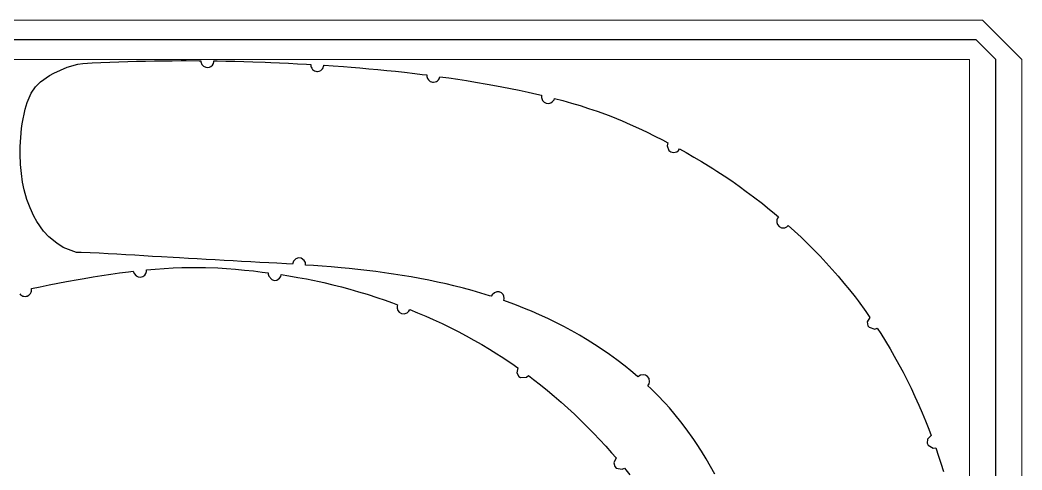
# Model space of a CAD drawing. Header units: millimetres. Extents: x -10628 to 24720, y -21829 to 4032.
# Drawn here: x 9956 to 10720, y -8541 to -8198 of the extents above; entities that cross this region are included whole.
import ezdxf
from ezdxf.enums import TextEntityAlignment as Align
from ezdxf.lldxf.tags import DXFTag

# ---------------------------------------------------------------- set-up
doc = ezdxf.new("R2010")
doc.units = ezdxf.units.MM
doc.layers.add('layer khung van cnc', color=7, linetype='Continuous', lineweight=25, true_color=0xfbf59b)
doc.layers.add('layer mau', color=7, linetype='Continuous')
doc.styles.add('Text Dim', font='arial.ttf')
tags = doc.linetypes.add('KVVIENMAY', pattern='A,46.311228,-10.280676,["KV VIỀN MÁY",Text Dim,S=10.028098,R=0,X=0,Y=-4.346144],-100.988212', length=157.580116).pattern_tags.tags
tags[6] = DXFTag(74, 10)

# ---------------------------------------------------------------- blocks, each defined once
blk = doc.blocks.new('khung van cnc')
at = {"lineweight": 5}
blk.add_lwpolyline([(-193, -99.44), (-193, 2370.56), (-223, 2400.56), (-1463, 2400.56), (-1493, 2370.56), (-1493, -99.44)], close=True, dxfattribs=at)
at = {"color": 1, "linetype": 'KVVIENMAY'}
blk.add_lwpolyline([(-511.88, -84.44), (-213, -84.44), (-213, 2370.56), (-228, 2385.56), (-1458.01, 2385.56), (-1473, 2370.56), (-1473, -84.44), (-1172.83, -84.44)], dxfattribs=at)
at = {"lineweight": 5}
blk.add_lwpolyline([(-513.55, -69.44), (-233, -69.44), (-233, 2370.56), (-1453, 2370.56), (-1453, -69.44), (-1173, -69.44)], dxfattribs=at)
at = {"layer": 'layer mau'}
for tag, p in [('ÁGF', (-518, -155.91)), ('TENFILE', (-518, -268.86)), ('TENFILE', (-518, -381.81)), ('TENFILE', (-518, -494.76))]:
    blk.add_attdef(tag, text='', height=30, dxfattribs=at).set_placement(p, align=Align.MIDDLE_CENTER)

msp = doc.modelspace()

# ---------------------------------------------------------------- linework, layer by layer
for p, q in [((9981.887, -8238.603), (9992.231, -8234.041)), ((9992.231, -8234.041), (10000.309, -8231.894)), ((10000.309, -8231.894), (10004.147, -8231.376)), ((10004.147, -8231.376), (10011.213, -8230.918)), ((10011.213, -8230.918), (10017.784, -8230.611)), ((10017.784, -8230.611), (10024.597, -8230.305)), ((10024.597, -8230.305), (10031.406, -8230.023)), ((10031.406, -8230.023), (10038.429, -8229.767)), ((10038.429, -8229.767), (10045.026, -8229.568)), ((10045.026, -8229.568), (10051.841, -8229.404)), ((10051.841, -8229.404), (10058.659, -8229.281)), ((10058.659, -8229.281), (10065.479, -8229.195)), ((10065.479, -8229.195), (10072.3, -8229.144)), ((10072.3, -8229.144), (10079.121, -8229.126)), ((10079.121, -8229.126), (10082.833, -8229.129)), ((10082.833, -8229.129), (10092.763, -8229.18)), ((10092.763, -8229.18), (10094.12, -8229.194)), ((10094.12, -8229.194), (10094.136, -8230.117)), ((10094.136, -8230.117), (10094.883, -8231.998)), ((10094.883, -8231.998), (10096.154, -8233.319)), ((10096.154, -8233.319), (10097.812, -8234.092)), ((10097.812, -8234.092), (10099.159, -8234.249)), ((10099.159, -8234.249), (10100.571, -8234.017)), ((10100.571, -8234.017), (10101.657, -8233.524)), ((10101.657, -8233.524), (10102.826, -8232.54)), ((10102.826, -8232.54), (10103.576, -8231.399)), ((10103.576, -8231.399), (10104.008, -8229.974)), ((10104.008, -8229.974), (10104.034, -8229.314)), ((10104.034, -8229.314), (10106.401, -8229.349)), ((10106.401, -8229.349), (10113.219, -8229.475)), ((10113.219, -8229.475), (10120.036, -8229.629)), ((10120.036, -8229.629), (10126.852, -8229.81)), ((10126.852, -8229.81), (10133.668, -8230.018)), ((10133.668, -8230.018), (10143.111, -8230.351)), ((10143.111, -8230.351), (10147.296, -8230.514)), ((10147.296, -8230.514), (10154.11, -8230.802)), ((10154.11, -8230.802), (10160.922, -8231.117)), ((10160.922, -8231.117), (10167.732, -8231.459)), ((10167.732, -8231.459), (10174.542, -8231.831)), ((10174.542, -8231.831), (10177.827, -8232.024)), ((10177.827, -8232.024), (10177.818, -8232.187)), ((10177.818, -8232.187), (10177.901, -8233.247)), ((10177.901, -8233.247), (10178.133, -8234.082)), ((10178.133, -8234.082), (10178.546, -8234.932)), ((10187.304, -8234.534), (10187.646, -8233.623)), ((10187.646, -8233.623), (10187.792, -8232.82)), ((10187.792, -8232.82), (10187.802, -8232.639)), ((10187.802, -8232.639), (10188.155, -8232.661)), ((10188.155, -8232.661), (10194.959, -8233.122)), ((10194.959, -8233.122), (10202.908, -8233.699)), ((10202.908, -8233.699), (10208.56, -8234.137)), ((10208.56, -8234.137), (10215.357, -8234.693)), ((9971.705, -8245.4), (9978.619, -8240.434)), ((9978.619, -8240.434), (9981.887, -8238.603)), ((10178.546, -8234.932), (10179.175, -8235.757)), ((10179.175, -8235.757), (10179.868, -8236.369)), ((10179.868, -8236.369), (10180.686, -8236.854)), ((10180.686, -8236.854), (10181.734, -8237.211)), ((10181.734, -8237.211), (10182.505, -8237.32)), ((10182.505, -8237.32), (10183.092, -8237.322)), ((10183.092, -8237.322), (10184.349, -8237.089)), ((10184.349, -8237.089), (10185.429, -8236.593)), ((10185.429, -8236.593), (10186.135, -8236.069)), ((10186.135, -8236.069), (10186.87, -8235.256)), ((10186.87, -8235.256), (10187.304, -8234.534)), ((10215.357, -8234.693), (10222.15, -8235.284)), ((10222.15, -8235.284), (10228.941, -8235.909)), ((10228.941, -8235.909), (10235.728, -8236.572)), ((10235.728, -8236.572), (10242.512, -8237.271)), ((10242.512, -8237.271), (10249.291, -8238.01)), ((10249.291, -8238.01), (10257.289, -8238.934)), ((10257.289, -8238.934), (10262.836, -8239.608)), ((10262.836, -8239.608), (10266.417, -8240.065)), ((10266.417, -8240.065), (10266.428, -8241.128)), ((10266.428, -8241.128), (10266.603, -8241.977)), ((10266.603, -8241.977), (10266.958, -8242.852)), ((10276.125, -8242.163), (10276.325, -8241.371)), ((10276.325, -8241.371), (10283.115, -8242.325)), ((9964.627, -8254.04), (9968.104, -8249.084)), ((9968.104, -8249.084), (9971.705, -8245.4)), ((10266.958, -8242.852), (10267.53, -8243.719)), ((10267.53, -8243.719), (10268.18, -8244.376)), ((10268.18, -8244.376), (10268.963, -8244.915)), ((10268.963, -8244.915), (10269.984, -8245.343)), ((10269.984, -8245.343), (10270.747, -8245.503)), ((10270.747, -8245.503), (10271.332, -8245.545)), ((10271.332, -8245.545), (10272.602, -8245.397)), ((10272.602, -8245.397), (10273.713, -8244.975)), ((10273.713, -8244.975), (10274.453, -8244.501)), ((10274.453, -8244.501), (10275.241, -8243.739)), ((10275.241, -8243.739), (10275.723, -8243.048)), ((10275.723, -8243.048), (10276.125, -8242.163)), ((10283.115, -8242.325), (10289.862, -8243.319)), ((10289.862, -8243.319), (10296.602, -8244.359)), ((10296.602, -8244.359), (10303.334, -8245.446)), ((10303.334, -8245.446), (10312.25, -8246.962)), ((10312.25, -8246.962), (10316.774, -8247.765)), ((10316.774, -8247.765), (10323.48, -8249.002)), ((10323.48, -8249.002), (10330.174, -8250.298)), ((9961.563, -8260.991), (9964.627, -8254.04)), ((10330.174, -8250.298), (10336.856, -8251.657)), ((10336.856, -8251.657), (10343.525, -8253.086)), ((10343.525, -8253.086), (10350.179, -8254.59)), ((10350.179, -8254.59), (10353.815, -8255.449)), ((10353.815, -8255.449), (10353.866, -8257.233)), ((10353.866, -8257.233), (10354.621, -8259.439)), ((9960.037, -8266.165), (9961.563, -8260.991)), ((10354.621, -8259.439), (10355.879, -8260.788)), ((10355.879, -8260.788), (10357.42, -8261.554)), ((10357.42, -8261.554), (10359.308, -8261.74)), ((10359.308, -8261.74), (10361.003, -8261.271)), ((10361.003, -8261.271), (10362.266, -8260.406)), ((10362.266, -8260.406), (10363.326, -8258.976)), ((10363.326, -8258.976), (10363.694, -8257.913)), ((10363.694, -8257.913), (10370.032, -8259.608)), ((10370.032, -8259.608), (10376.6, -8261.471)), ((10376.6, -8261.471), (10383.135, -8263.44)), ((10383.135, -8263.44), (10389.634, -8265.522)), ((9957.791, -8277.277), (9960.037, -8266.165)), ((10389.634, -8265.522), (10396.09, -8267.724)), ((10396.09, -8267.724), (10402.5, -8270.052)), ((10402.5, -8270.052), (10406.566, -8271.607)), ((10406.566, -8271.607), (10415.166, -8275.104)), ((9957.302, -8280.993), (9957.791, -8277.277)), ((10415.166, -8275.104), (10421.423, -8277.816)), ((10421.423, -8277.816), (10427.634, -8280.635)), ((9956.427, -8294.606), (9956.703, -8287.782)), ((9956.703, -8287.782), (9957.302, -8280.993)), ((10427.634, -8280.635), (10433.804, -8283.55)), ((10433.804, -8283.55), (10440.098, -8286.629)), ((10440.098, -8286.629), (10446.029, -8289.618)), ((9956.405, -8300.459), (9956.427, -8294.606)), ((10446.029, -8289.618), (10450.09, -8291.726)), ((10449.775, -8292.743), (10449.553, -8294.221)), ((10449.553, -8294.221), (10450.849, -8297.578)), ((10450.09, -8291.726), (10449.775, -8292.743)), ((9956.654, -8308.295), (9956.405, -8300.459)), ((10450.849, -8297.578), (10452.384, -8298.724)), ((10452.384, -8298.724), (10454.436, -8299.218)), ((10454.436, -8299.218), (10456.836, -8298.667)), ((10456.836, -8298.667), (10458.201, -8297.638)), ((10458.201, -8297.638), (10458.946, -8296.449)), ((10458.946, -8296.449), (10464.071, -8299.28)), ((10464.071, -8299.28), (10469.994, -8302.663)), ((10469.994, -8302.663), (10475.867, -8306.131)), ((9957.195, -8315.111), (9956.654, -8308.295)), ((10475.867, -8306.131), (10484.298, -8311.326)), ((9958.12, -8321.871), (9957.195, -8315.111)), ((10484.298, -8311.326), (10487.448, -8313.338)), ((10487.448, -8313.338), (10493.151, -8317.08)), ((10493.151, -8317.08), (10498.795, -8320.914)), ((9959.314, -8327.757), (9958.12, -8321.871)), ((10498.795, -8320.914), (10504.376, -8324.837)), ((10504.376, -8324.837), (10509.895, -8328.848)), ((9961.407, -8335.1), (9959.314, -8327.757)), ((10509.895, -8328.848), (10515.351, -8332.945)), ((10515.351, -8332.945), (10522.138, -8338.232)), ((9963.826, -8341.497), (9961.407, -8335.1)), ((10522.138, -8338.232), (10526.066, -8341.391)), ((9966.754, -8347.693), (9963.826, -8341.497)), ((9969.08, -8351.855), (9966.754, -8347.693)), ((10526.066, -8341.391), (10531.324, -8345.737)), ((10531.324, -8345.737), (10534.341, -8348.312)), ((10534.341, -8348.312), (10533.797, -8349.227)), ((9974.158, -8359.226), (9969.08, -8351.855)), ((10533.233, -8350.611), (10533.146, -8352.499)), ((10533.146, -8352.499), (10533.706, -8354.179)), ((10533.797, -8349.227), (10533.233, -8350.611)), ((10533.706, -8354.179), (10534.929, -8355.653)), ((10534.929, -8355.653), (10536.807, -8356.615)), ((10539.269, -8356.643), (10540.838, -8355.962)), ((10540.838, -8355.962), (10541.904, -8354.92)), ((10541.904, -8354.92), (10546.68, -8359.261)), ((9978.057, -8363.456), (9974.158, -8359.226)), ((9984.213, -8368.347), (9978.057, -8363.456)), ((10536.807, -8356.615), (10539.269, -8356.643)), ((10546.68, -8359.261), (10551.657, -8363.928)), ((10551.657, -8363.928), (10556.132, -8368.254)), ((9989.179, -8371.582), (9984.213, -8368.347)), ((9999.206, -8375.403), (9989.179, -8371.582)), ((10556.132, -8368.254), (10561.388, -8373.498)), ((10002.847, -8375.54), (9999.206, -8375.403)), ((10009.664, -8375.825), (10002.847, -8375.54)), ((10016.478, -8376.144), (10009.664, -8375.825)), ((10023.289, -8376.492), (10016.478, -8376.144)), ((10030.097, -8376.863), (10023.289, -8376.492)), ((10036.905, -8377.254), (10030.097, -8376.863)), ((10043.71, -8377.657), (10036.905, -8377.254)), ((10050.515, -8378.07), (10043.71, -8377.657)), ((10057.32, -8378.486), (10050.515, -8378.07)), ((10064.125, -8378.901), (10057.32, -8378.486)), ((10072.983, -8379.431), (10064.125, -8378.901)), ((10077.736, -8379.707), (10072.983, -8379.431)), ((10561.388, -8373.498), (10566.139, -8378.4)), ((10566.139, -8378.4), (10570.808, -8383.38)), ((10072.836, -8387.315), (10079.655, -8387.049)), ((10084.544, -8380.094), (10077.736, -8379.707)), ((10079.655, -8387.049), (10086.475, -8386.909)), ((10091.352, -8380.471), (10084.544, -8380.094)), ((10086.475, -8386.909), (10093.295, -8386.904)), ((10098.161, -8380.841), (10091.352, -8380.471)), ((10093.295, -8386.904), (10097.647, -8386.975)), ((10097.647, -8386.975), (10106.924, -8387.32)), ((10104.971, -8381.207), (10098.161, -8380.841)), ((10111.78, -8381.569), (10104.971, -8381.207)), ((10118.59, -8381.931), (10111.78, -8381.569)), ((10125.171, -8382.282), (10118.59, -8381.931)), ((10132.208, -8382.66), (10125.171, -8382.282)), ((10139.017, -8383.031), (10132.208, -8382.66)), ((10145.826, -8383.407), (10139.017, -8383.031)), ((10152.087, -8383.759), (10145.826, -8383.407)), ((10159.443, -8384.181), (10152.087, -8383.759)), ((10163.957, -8384.451), (10159.443, -8384.181)), ((10164.635, -8382.246), (10163.957, -8384.451)), ((10166.491, -8380.385), (10164.635, -8382.246)), ((10168.496, -8379.585), (10166.491, -8380.385)), ((10170.518, -8379.762), (10168.496, -8379.585)), ((10172.904, -8381.625), (10170.518, -8379.762)), ((10173.73, -8383.164), (10172.904, -8381.625)), ((10173.927, -8385.076), (10173.73, -8383.164)), ((10179.86, -8385.477), (10173.927, -8385.076)), ((10186.661, -8385.976), (10179.86, -8385.477)), ((10193.458, -8386.52), (10186.661, -8385.976)), ((10201.086, -8387.196), (10193.458, -8386.52)), ((10570.808, -8383.38), (10575.392, -8388.438)), ((10005.116, -8395.282), (10011.84, -8394.151)), ((10011.84, -8394.151), (10018.574, -8393.079)), ((10018.574, -8393.079), (10025.318, -8392.071)), ((10025.318, -8392.071), (10032.074, -8391.132)), ((10032.074, -8391.132), (10038.841, -8390.27)), ((10038.841, -8390.27), (10042.551, -8389.834)), ((10042.551, -8389.834), (10043.209, -8391.493)), ((10043.209, -8391.493), (10044.673, -8393.307)), ((10044.673, -8393.307), (10046.317, -8394.144)), ((10046.317, -8394.144), (10048.027, -8394.338)), ((10048.027, -8394.338), (10049.864, -8393.866)), ((10049.864, -8393.866), (10051.297, -8392.846)), ((10051.297, -8392.846), (10052.188, -8391.602)), ((10052.188, -8391.602), (10052.695, -8389.895)), ((10052.677, -8388.77), (10059.212, -8388.195)), ((10052.695, -8389.895), (10052.677, -8388.77)), ((10059.212, -8388.195), (10066.021, -8387.699)), ((10066.021, -8387.699), (10072.836, -8387.315)), ((10106.924, -8387.32), (10113.732, -8387.728)), ((10113.732, -8387.728), (10120.533, -8388.253)), ((10120.533, -8388.253), (10127.327, -8388.882)), ((10127.327, -8388.882), (10134.295, -8389.623)), ((10134.295, -8389.623), (10140.89, -8390.403)), ((10140.89, -8390.403), (10145.427, -8390.995)), ((10145.427, -8390.995), (10145.48, -8392.058)), ((10145.48, -8392.058), (10145.776, -8393.523)), ((10145.776, -8393.523), (10148.142, -8396.235)), ((10154.14, -8395.21), (10155.071, -8393.776)), ((10155.071, -8393.776), (10155.365, -8392.404)), ((10155.365, -8392.404), (10161.149, -8393.312)), ((10161.149, -8393.312), (10167.872, -8394.464)), ((10167.872, -8394.464), (10174.577, -8395.715)), ((10207.038, -8387.777), (10201.086, -8387.196)), ((10213.819, -8388.498), (10207.038, -8387.777)), ((10220.593, -8389.284), (10213.819, -8388.498)), ((10227.36, -8390.133), (10220.593, -8389.284)), ((10237.434, -8391.521), (10227.36, -8390.133)), ((10240.868, -8392.029), (10237.434, -8391.521)), ((10247.608, -8393.079), (10240.868, -8392.029)), ((10254.335, -8394.203), (10247.608, -8393.079)), ((10261.049, -8395.407), (10254.335, -8394.203)), ((10575.392, -8388.438), (10579.888, -8393.573)), ((10579.888, -8393.573), (10584.293, -8398.786)), ((9964.92, -8403.107), (9971.626, -8401.682)), ((9971.626, -8401.682), (9978.306, -8400.308)), ((9978.306, -8400.308), (9984.996, -8398.981)), ((9984.996, -8398.981), (9991.694, -8397.7)), ((9991.694, -8397.7), (10000.59, -8396.075)), ((10000.59, -8396.075), (10005.116, -8395.282)), ((10148.142, -8396.235), (10149.977, -8396.787)), ((10149.977, -8396.787), (10152.073, -8396.549)), ((10152.073, -8396.549), (10154.14, -8395.21)), ((10174.577, -8395.715), (10184.276, -8397.713)), ((10184.276, -8397.713), (10187.924, -8398.526)), ((10187.924, -8398.526), (10194.564, -8400.092)), ((10194.564, -8400.092), (10201.177, -8401.764)), ((10201.177, -8401.764), (10207.764, -8403.542)), ((10267.748, -8396.694), (10261.049, -8395.407)), ((10274.428, -8398.071), (10267.748, -8396.694)), ((10281.09, -8399.541), (10274.428, -8398.071)), ((10286.906, -8400.91), (10281.09, -8399.541)), ((10294.347, -8402.785), (10286.906, -8400.91)), ((10584.293, -8398.786), (10588.604, -8404.077)), ((9955.991, -8407.002), (9956.624, -8407.704)), ((9956.624, -8407.704), (9957.458, -8408.322)), ((9957.458, -8408.322), (9958.293, -8408.717)), ((9958.293, -8408.717), (9959.213, -8408.956)), ((9959.213, -8408.956), (9960.319, -8409.009)), ((9960.319, -8409.009), (9961.091, -8408.899)), ((9961.091, -8408.899), (9961.655, -8408.738)), ((9961.655, -8408.738), (9962.798, -8408.165)), ((9962.798, -8408.165), (9963.697, -8407.388)), ((9963.697, -8407.388), (9964.231, -8406.689)), ((9964.231, -8406.689), (9964.711, -8405.704)), ((9964.711, -8405.704), (9964.927, -8404.89)), ((9965.002, -8403.92), (9964.92, -8403.107)), ((9964.927, -8404.89), (9965.002, -8403.92)), ((10207.764, -8403.542), (10214.323, -8405.423)), ((10214.323, -8405.423), (10220.85, -8407.407)), ((10220.85, -8407.407), (10229.036, -8410.054)), ((10229.036, -8410.054), (10233.808, -8411.679)), ((10300.937, -8404.565), (10294.347, -8402.785)), ((10307.497, -8406.455), (10300.937, -8404.565)), ((10314.023, -8408.458), (10307.497, -8406.455)), ((10315.455, -8408.925), (10314.023, -8408.458)), ((10316.23, -8407.754), (10315.455, -8408.925)), ((10317.934, -8406.163), (10316.23, -8407.754)), ((10319.679, -8405.565), (10317.934, -8406.163)), ((10321.4, -8405.614), (10319.679, -8405.565)), ((10323.152, -8406.339), (10321.4, -8405.614)), ((10324.428, -8407.551), (10323.152, -8406.339)), ((10325.135, -8408.908), (10324.428, -8407.551)), ((10325.397, -8410.668), (10325.135, -8408.908)), ((10588.604, -8404.077), (10592.816, -8409.445)), ((10592.816, -8409.445), (10595.13, -8412.483)), ((10233.808, -8411.679), (10240.235, -8413.965)), ((10240.235, -8413.965), (10243.951, -8415.353)), ((10243.753, -8416.399), (10243.696, -8417.892)), ((10243.951, -8415.353), (10243.753, -8416.399)), ((10325.158, -8412.185), (10325.397, -8410.668)), ((10326.961, -8412.81), (10325.158, -8412.185)), ((10333.366, -8415.166), (10326.961, -8412.81)), ((10342.173, -8418.639), (10333.366, -8415.166)), ((10595.13, -8412.483), (10600.936, -8420.413)), ((10243.696, -8417.892), (10244.26, -8419.696)), ((10244.26, -8419.696), (10245.361, -8421.084)), ((10245.361, -8421.084), (10247.014, -8422.05)), ((10247.014, -8422.05), (10249.108, -8422.311)), ((10249.108, -8422.311), (10251.432, -8421.496)), ((10251.432, -8421.496), (10252.673, -8420.32)), ((10252.673, -8420.32), (10253.318, -8418.976)), ((10253.318, -8418.976), (10259.291, -8421.421)), ((10259.291, -8421.421), (10265.564, -8424.104)), ((10265.564, -8424.104), (10271.249, -8426.639)), ((10346.03, -8420.251), (10342.173, -8418.639)), ((10352.282, -8422.983), (10346.03, -8420.251)), ((10358.477, -8425.844), (10352.282, -8422.983)), ((10600.936, -8420.413), (10604.191, -8425.074)), ((10604.191, -8425.074), (10602.097, -8428.399)), ((10271.249, -8426.639), (10277.981, -8429.769)), ((10277.981, -8429.769), (10284.122, -8432.751)), ((10284.122, -8432.751), (10290.212, -8435.833)), ((10364.611, -8428.832), (10358.477, -8425.844)), ((10370.681, -8431.948), (10364.611, -8428.832)), ((10379.268, -8436.64), (10370.681, -8431.948)), ((10602.097, -8428.399), (10602.621, -8431.379)), ((10602.621, -8431.379), (10603.529, -8432.611)), ((10603.529, -8432.611), (10607.864, -8433.997)), ((10290.212, -8435.833), (10296.25, -8439.018)), ((10296.25, -8439.018), (10302.232, -8442.306)), ((10382.616, -8438.564), (10379.268, -8436.64)), ((10388.475, -8442.064), (10382.616, -8438.564)), ((10607.864, -8433.997), (10609.713, -8433.312)), ((10609.713, -8433.312), (10612.353, -8437.401)), ((10612.353, -8437.401), (10615.959, -8443.195)), ((10302.232, -8442.306), (10308.154, -8445.698)), ((10308.154, -8445.698), (10314.014, -8449.196)), ((10394.255, -8445.693), (10388.475, -8442.064)), ((10399.953, -8449.449), (10394.255, -8445.693)), ((10615.959, -8443.195), (10619.466, -8449.048)), ((10314.014, -8449.196), (10319.809, -8452.8)), ((10319.809, -8452.8), (10323.021, -8454.863)), ((10323.021, -8454.863), (10331.189, -8460.329)), ((10405.565, -8453.333), (10399.953, -8449.449)), ((10411.088, -8457.345), (10405.565, -8453.333)), ((10619.466, -8449.048), (10622.729, -8454.699)), ((10622.729, -8454.699), (10626.19, -8460.923)), ((10331.189, -8460.329), (10335.843, -8463.596)), ((10417.569, -8462.309), (10411.088, -8457.345)), ((10421.849, -8465.751), (10417.569, -8462.309)), ((10626.19, -8460.923), (10629.405, -8466.94)), ((10335.843, -8463.596), (10335.012, -8467.436)), ((10335.012, -8467.436), (10336.524, -8470.057)), ((10336.524, -8470.057), (10337.798, -8470.904)), ((10337.798, -8470.904), (10342.346, -8470.725)), ((10342.346, -8470.725), (10343.849, -8469.448)), ((10343.849, -8469.448), (10347.728, -8472.388)), ((10427.075, -8470.146), (10421.849, -8465.751)), ((10427.397, -8470.431), (10427.075, -8470.146)), ((10428.059, -8469.887), (10427.397, -8470.431)), ((10429.344, -8469.123), (10428.059, -8469.887)), ((10431.198, -8468.754), (10429.344, -8469.123)), ((10432.942, -8469.057), (10431.198, -8468.754)), ((10434.583, -8470.046), (10432.942, -8469.057)), ((10435.814, -8471.759), (10434.583, -8470.046)), ((10629.405, -8466.94), (10632.523, -8473.007)), ((10347.728, -8472.388), (10353.099, -8476.599)), ((10353.099, -8476.599), (10358.397, -8480.899)), ((10434.836, -8477.143), (10435.772, -8475.843)), ((10437.179, -8479.329), (10434.836, -8477.143)), ((10435.772, -8475.843), (10436.21, -8474.19)), ((10436.21, -8474.19), (10435.814, -8471.759)), ((10632.523, -8473.007), (10635.541, -8479.124)), ((10358.397, -8480.899), (10363.395, -8485.093)), ((10363.395, -8485.093), (10368.776, -8489.758)), ((10442.039, -8484.119), (10437.179, -8479.329)), ((10448.017, -8490.406), (10442.039, -8484.119)), ((10635.541, -8479.124), (10638.459, -8485.29)), ((10638.459, -8485.29), (10641.471, -8491.94)), ((10368.776, -8489.758), (10373.855, -8494.312)), ((10451.334, -8494.107), (10448.017, -8490.406)), ((10641.471, -8491.94), (10643.993, -8497.759)), ((10373.855, -8494.312), (10378.86, -8498.948)), ((10378.86, -8498.948), (10383.788, -8503.664)), ((10455.758, -8499.3), (10451.334, -8494.107)), ((10460.035, -8504.618), (10455.758, -8499.3)), ((10643.993, -8497.759), (10646.607, -8504.06)), ((10383.788, -8503.664), (10388.639, -8508.459)), ((10388.639, -8508.459), (10393.743, -8513.678)), ((10464.165, -8510.052), (10460.035, -8504.618)), ((10646.607, -8504.06), (10649.118, -8510.403)), ((10393.743, -8513.678), (10398.104, -8518.284)), ((10469.952, -8518.212), (10464.165, -8510.052)), ((10650.929, -8515.2), (10648.017, -8518.068)), ((10649.118, -8510.403), (10650.929, -8515.2)), ((10398.104, -8518.284), (10402.715, -8523.311)), ((10402.715, -8523.311), (10407.245, -8528.412)), ((10471.986, -8521.243), (10469.952, -8518.212)), ((10475.676, -8526.986), (10471.986, -8521.243)), ((10648.017, -8518.068), (10647.844, -8521.09)), ((10647.844, -8521.09), (10648.446, -8522.496)), ((10648.446, -8522.496), (10652.348, -8524.839)), ((10652.348, -8524.839), (10654.305, -8524.595)), ((10654.305, -8524.595), (10656.478, -8530.999)), ((10407.245, -8528.412), (10410.587, -8532.301)), ((10479.214, -8532.824), (10475.676, -8526.986)), ((10656.478, -8530.999), (10658.136, -8536.151)), ((10410.587, -8532.301), (10408.831, -8535.992)), ((10408.831, -8535.992), (10409.703, -8538.89)), ((10409.703, -8538.89), (10410.749, -8540.006)), ((10482.595, -8538.754), (10479.214, -8532.824)), ((10485.813, -8544.772), (10482.595, -8538.754)), ((10658.136, -8536.151), (10660.132, -8542.673)), ((10410.749, -8540.006), (10415.217, -8540.873)), ((10415.217, -8540.873), (10416.973, -8539.974)), ((10416.973, -8539.974), (10421.205, -8545.249))]:
    msp.add_line(p, q)

# ---------------------------------------------------------------- block references
at = {"layer": 'layer khung van cnc'}
msp.add_blockref('khung van cnc', (10913.07, -10598.689), dxfattribs=at)

doc.saveas('drawing.dxf')
